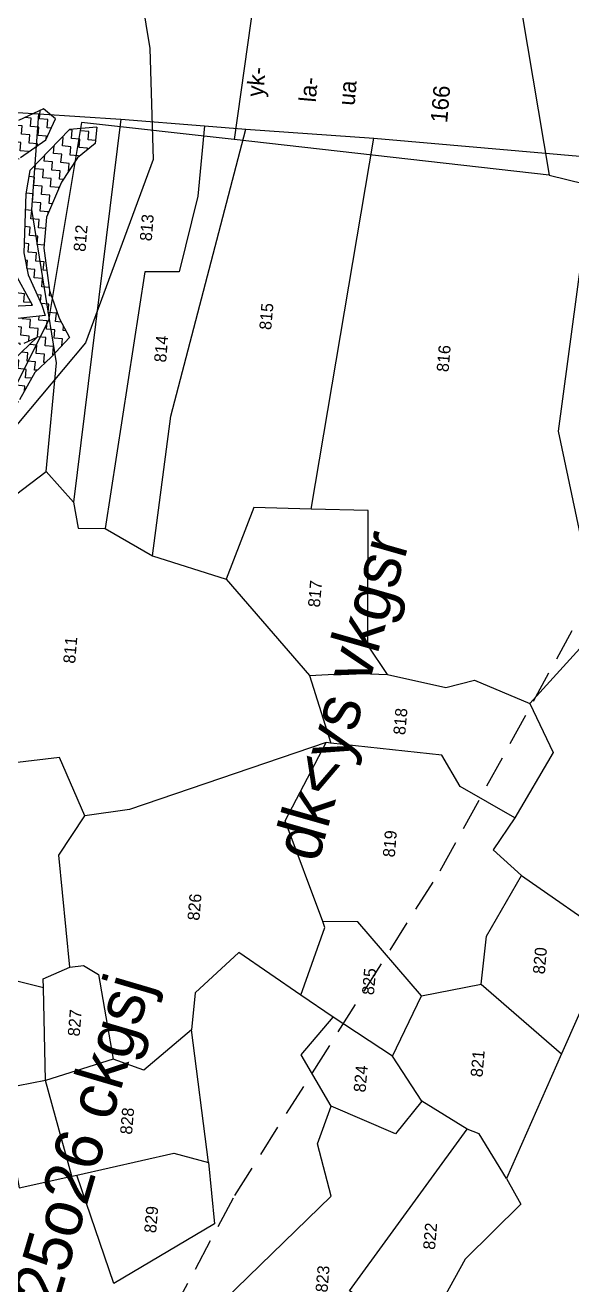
# Model space of a CAD drawing. Header units: metres. Extents: x 302481 to 307962, y 1946667 to 1951250.
# Drawn here: x 304935.7 to 305020.5, y 1948101.8 to 1948297.1 of the extents above; entities that cross this region are included whole.
import ezdxf

# ---------------------------------------------------------------- set-up
doc = ezdxf.new("R2010")
doc.units = ezdxf.units.M
doc.linetypes.add('DASHED', pattern=[0.75, 0.5, -0.25])
for name, color, linetype in [('LINE_FOOTPATH', 1, 'DASHED'), ('LINE_WATER', 4, 'Continuous'), ('POLY_HATCH', 12, 'Continuous'), ('POLY_PARCEL', 6, 'Continuous'), ('TEXT_MAPIN', 7, 'Continuous'), ('TEXT_MAPOUT', 7, 'Continuous'), ('TEXT_PARCEL', 7, 'Continuous')]:
    doc.layers.add(name, color=color, linetype=linetype)
doc.styles.add('TEXT_MAP', font='')
doc.styles.get('TEXT_MAP').set_extended_font_data('Kruti Dev 050')
pattern_1 = [(85.06051, (305267.1957, 1947216.2392), (-1.1794354, 1.4025854), [1.295823, -1.295823]), (175.06051, (305267.3073, 1947217.5302), (-1.4025854, -1.1794354), [1.295823, -1.295823])]

msp = doc.modelspace()

# ---------------------------------------------------------------- hatches: boundary and pattern name
at = {"layer": 'POLY_HATCH'}
h = msp.add_hatch(dxfattribs=at)
h.set_pattern_fill('ZIGZAG', color=256, scale=10.366583, angle=85.0605, style=0)
h.set_pattern_definition(pattern_1)
h.paths.add_polyline_path([(304922.09, 1948253.97), (304919.38, 1948250.36), (304918.03, 1948247.75), (304916.78, 1948244.33), (304916.62, 1948240.65), (304915.96, 1948236.7), (304916.44, 1948232.98), (304916.09, 1948229), (304912.22, 1948226.77), (304910.73, 1948226.25), (304910.43, 1948225.57), (304914.13, 1948223.14), (304914.27, 1948223.38), (304916.05, 1948226.16), (304919.22, 1948227.12), (304920.05, 1948227.82), (304919.25, 1948234.68), (304919.98, 1948241.25), (304921.11, 1948244.92), (304923.95, 1948249.15), (304925.97, 1948251.14), (304928.72, 1948252.6), (304933.58, 1948253.57), (304936.84, 1948253.75), (304933.9, 1948259.1), (304932.25, 1948261.4), (304931.76, 1948266.38), (304932.34, 1948273.12), (304934.96, 1948276.6), (304938.89, 1948279.35), (304940.41, 1948282.61), (304938.54, 1948284.16), (304934.67, 1948282.37), (304930.66, 1948278.3), (304929.35, 1948274.25), (304929.09, 1948271.22), (304929.14, 1948266.25), (304929.2, 1948263.2), (304931.37, 1948258.68), (304928.6, 1948256.93)])
h = msp.add_hatch(dxfattribs=at)
h.set_pattern_fill('ZIGZAG', color=256, scale=10.366583, angle=85.0605, style=0)
h.set_pattern_definition(pattern_1)
h.paths.add_polyline_path([(304932.18, 1948251.4), (304927.37, 1948247.64), (304923.05, 1948242.09), (304923.23, 1948238.7), (304923.65, 1948230.49), (304924.77, 1948228.63), (304920.54, 1948226.11), (304916.45, 1948221.61), (304919.33, 1948219.71), (304920.35, 1948221.9), (304923.22, 1948223.57), (304925.98, 1948225.9), (304926.74, 1948227.27), (304926.04, 1948232.14), (304925.55, 1948235.71), (304926.46, 1948238.84), (304927.95, 1948241.28), (304930.41, 1948245.56), (304932.74, 1948246.64), (304935.57, 1948247.84), (304937.57, 1948248.78), (304933.9, 1948245.25), (304932.35, 1948243.95), (304929.84, 1948239.03), (304929.37, 1948233.62), (304929.99, 1948225.87), (304924.7, 1948222.16), (304921.94, 1948218.07), (304921.94, 1948218), (304924.66, 1948216.2), (304926.9, 1948219.97), (304929.04, 1948221.51), (304931.23, 1948222.03), (304932.24, 1948223.81), (304932.5, 1948228.38), (304933.24, 1948233.62), (304934.85, 1948239.07), (304937.22, 1948243.31), (304939.72, 1948245.67), (304942.56, 1948248.73), (304940.96, 1948251.73), (304939.47, 1948256.02), (304938.6, 1948262.55), (304939.02, 1948267.39), (304941.35, 1948272.78), (304943.83, 1948276.58), (304946.59, 1948278.78), (304946.83, 1948281.32), (304942.58, 1948280.96), (304936.43, 1948274.6), (304935.79, 1948270.97), (304935.49, 1948261.85), (304936.15, 1948258.43), (304938.31, 1948253.75), (304938.81, 1948252.11)])

# ---------------------------------------------------------------- linework, layer by layer
at = {"layer": 'LINE_FOOTPATH', "ltscale": 10}
msp.add_lwpolyline([(304831.57, 1948033.09), (304851.7, 1948035.01), (304890.89, 1948042.14), (304933.75, 1948051.4), (304968.23, 1948115.7), (305000.09, 1948166.03), (305035.37, 1948230.23), (305055.61, 1948266.16), (305085.62, 1948296.72), (305110.95, 1948313.14), (305158.55, 1948356.23), (305205.42, 1948397.89), (305225.07, 1948417.79), (305284.32, 1948454.26)], dxfattribs=at)
at = {"layer": 'LINE_WATER'}
msp.add_lwpolyline([(304992.21, 1948592.75), (304996.57, 1948577), (305004.46, 1948552.75), (305002.5, 1948542.47), (304999.83, 1948537.49), (304997.42, 1948531.72), (304998.58, 1948520.9), (304995.07, 1948501.32), (304990.3, 1948484.21), (304981.07, 1948465.4), (304972.99, 1948447.13), (304973.74, 1948433.13), (304974.55, 1948416.93), (304970.58, 1948401.53), (304959.89, 1948379.18), (304948.42, 1948333.82), (304955.03, 1948293.53), (304955.54, 1948276.33), (304945.06, 1948247.9), (304927.72, 1948227.22), (304925.64, 1948225.69)], dxfattribs=at)
at = {"layer": 'POLY_HATCH'}
for points in [[(304934.96, 1948276.6), (304938.89, 1948279.35), (304940.41, 1948282.61), (304938.54, 1948284.16), (304934.67, 1948282.37)], [(304946.83, 1948281.32), (304942.58, 1948280.96), (304936.43, 1948274.6), (304935.79, 1948270.97), (304935.49, 1948261.85), (304936.15, 1948258.43), (304938.31, 1948253.75), (304938.81, 1948252.11), (304932.18, 1948251.4)], [(304946.83, 1948281.32), (304946.59, 1948278.78), (304943.83, 1948276.58), (304941.35, 1948272.78), (304939.02, 1948267.39), (304938.6, 1948262.55), (304939.47, 1948256.02), (304940.96, 1948251.73), (304942.56, 1948248.73), (304939.72, 1948245.67), (304937.22, 1948243.31), (304934.85, 1948239.07)], [(304933.58, 1948253.57), (304936.84, 1948253.75), (304933.9, 1948259.1)], [(304935.57, 1948247.84), (304937.57, 1948248.78), (304933.9, 1948245.25)]]:
    msp.add_lwpolyline(points, dxfattribs=at)
at = {"layer": 'POLY_PARCEL'}
for points in [[(305016.17, 1948334.27), (305011.92, 1948304.03), (305017, 1948273.91)], [(304973.82, 1948319.82), (304968.1, 1948279.39)], [(304896.64, 1948285.97), (304937.84, 1948283.42)], [(304968.1, 1948279.39), (304944.47, 1948282.04), (304939.31, 1948251.34), (304929.5, 1948231.86)], [(304938.99, 1948227.93), (304940.56, 1948244.77), (304936.76, 1948268.57), (304937.84, 1948283.42)], [(304937.84, 1948283.42), (304950.56, 1948282.59)], [(304950.56, 1948282.59), (304943.2, 1948223.19)], [(304950.56, 1948282.59), (304963.51, 1948281.54)], [(304963.51, 1948281.54), (304962.51, 1948270.63), (304959.58, 1948258.89), (304954.27, 1948258.91), (304948.1, 1948219.1)], [(304955.48, 1948214.84), (304958.28, 1948236.51), (304969.92, 1948281.02)], [(304963.51, 1948281.54), (304969.92, 1948281.02)], [(304969.92, 1948281.02), (304989.79, 1948279.64)], [(305017, 1948273.91), (304968.1, 1948279.39)], [(304980.06, 1948222.12), (304989.79, 1948279.64)], [(304989.79, 1948279.64), (305024.13, 1948276.64)], [(305013.99, 1948191.96), (305024.82, 1948203.89), (305018.4, 1948234.17), (305024.13, 1948276.64)], [(305017, 1948273.91), (305025.18, 1948271.85)], [(304929.59, 1948215.62), (304931.76, 1948222.53), (304938.99, 1948227.93)], [(304938.99, 1948227.93), (304943.2, 1948223.19)], [(304943.2, 1948223.19), (304943.92, 1948219.15), (304948.1, 1948219.1)], [(304980.06, 1948222.12), (304971.15, 1948222.33), (304966.89, 1948211.23)], [(304991.88, 1948196.45), (304988.83, 1948201.03), (304988.93, 1948221.91), (304980.06, 1948222.12)], [(304948.1, 1948219.1), (304955.48, 1948214.84)], [(304955.48, 1948214.84), (304966.89, 1948211.23)], [(304966.89, 1948211.23), (304979.78, 1948196.32)], [(304979.78, 1948196.32), (304986.58, 1948196.66), (304991.88, 1948196.45)], [(304979.78, 1948196.32), (304983.14, 1948185.83)], [(304991.88, 1948196.45), (305000.97, 1948194.44), (305005.37, 1948195.57), (305013.99, 1948191.96)], [(305013.99, 1948191.96), (305017.6, 1948184.36), (305011.63, 1948174.24)], [(304982.4, 1948185.9), (304951.89, 1948175.52), (304944.98, 1948174.56)], [(304981.87, 1948158.15), (304976.01, 1948173.77), (304982.4, 1948185.9)], [(304983.14, 1948185.83), (304982.4, 1948185.9)], [(305011.63, 1948174.24), (305003.19, 1948179.1), (305000.33, 1948183.96), (304983.14, 1948185.83)], [(304944.98, 1948174.56), (304941.01, 1948183.6), (304918.79, 1948180.95)], [(304942.62, 1948151.09), (304940.94, 1948168.45), (304944.98, 1948174.56)], [(305011.63, 1948174.24), (305008.3, 1948169.26), (305012.66, 1948165.3)], [(305006.43, 1948148.43), (305007.25, 1948155.87), (305012.66, 1948165.3)], [(305012.66, 1948165.3), (305026.81, 1948155.45), (305018.91, 1948137.63)], [(304978.47, 1948146.76), (304982.2, 1948157.25), (304981.87, 1948158.15)], [(304997.19, 1948146.63), (304987.28, 1948158.09), (304981.87, 1948158.15)], [(304978.47, 1948146.76), (304968.85, 1948153.34), (304962.05, 1948147.12), (304961.51, 1948141.39)], [(304938.53, 1948147.89), (304918.87, 1948152.81), (304914.53, 1948148.35)], [(304938.53, 1948147.89), (304938.5, 1948149.26), (304942.62, 1948151.09)], [(304942.62, 1948151.09), (304944.75, 1948151.34), (304947.08, 1948149.92), (304949.35, 1948136.81)], [(304938.85, 1948133.51), (304938.53, 1948147.89)], [(304997.19, 1948146.63), (305006.43, 1948148.43)], [(305006.43, 1948148.43), (305018.91, 1948137.63)], [(304983.49, 1948143.33), (304978.47, 1948146.76)], [(304992.66, 1948137.27), (304997.19, 1948146.63)], [(304983.16, 1948129.54), (304978.52, 1948137.49), (304983.49, 1948143.33)], [(304992.66, 1948137.27), (304983.49, 1948143.33)], [(304961.51, 1948141.39), (304954.12, 1948135.13), (304949.35, 1948136.81)], [(304964.14, 1948120.79), (304961.51, 1948141.39)], [(304938.85, 1948133.51), (304934.63, 1948132.69), (304930.4, 1948137.32), (304925.37, 1948139.45), (304914.57, 1948138.18)], [(305018.91, 1948137.63), (305010.35, 1948118.33)], [(304949.35, 1948136.81), (304938.85, 1948133.51)], [(304997.25, 1948130.28), (304992.66, 1948137.27)], [(304942.93, 1948118.65), (304938.85, 1948133.51)], [(304955.44, 1948081.9), (304959.29, 1948092.35), (304983.17, 1948115.58), (304981.07, 1948123.71), (304983.16, 1948129.54)], [(304997.25, 1948130.28), (304993.13, 1948125.23), (304983.16, 1948129.54)], [(305004.24, 1948125.95), (304997.25, 1948130.28)], [(304955.99, 1948073.4), (304978.5, 1948093.5), (304990.17, 1948098.25), (304986.02, 1948100.92), (305004.24, 1948125.95)], [(305010.35, 1948118.33), (305006.11, 1948125.23), (305004.24, 1948125.95)], [(304882.7, 1948095.05), (304919.24, 1948103), (304922.79, 1948103.65), (304926.48, 1948106.86), (304926.58, 1948109.27), (304924.14, 1948123.53), (304933.41, 1948124.28), (304934.8, 1948116.87), (304942.93, 1948118.65)], [(304943.7, 1948118.82), (304958.78, 1948122.25), (304964.14, 1948120.79)], [(304964.14, 1948120.79), (304965.09, 1948111.26), (304949.46, 1948102.02), (304943.7, 1948118.82)], [(304942.93, 1948118.65), (304943.7, 1948118.82)], [(305010.35, 1948118.33), (305012.57, 1948114.35), (305003.97, 1948105.83), (304998.41, 1948095.78), (304996.57, 1948094.47), (304994.14, 1948093.48), (304983.88, 1948084.26), (304979.9, 1948075.55), (304979.93, 1948070.64), (304973.57, 1948063.61), (304969.86, 1948064.14), (304967.6, 1948061.88), (304956.41, 1948068.98)]]:
    msp.add_lwpolyline(points, dxfattribs=at)

# ---------------------------------------------------------------- texts
at = {"layer": 'TEXT_MAPIN', "style": 'TEXT_MAP'}
for s, rotation, p in [('dk<ys vkgsr', 74.0711, (304981.08, 1948167.1)), ('l-ua-25o26 ckgsj', 73.5973, (304935.02, 1948079.23))]:
    msp.add_text(s, height=7.3609, rotation=rotation, dxfattribs=at).set_placement(p)
at = {"layer": 'TEXT_MAPOUT', "style": 'TEXT_MAP'}
for s, p in [('yk-', (304972.63, 1948285.94)), ('la-', (304980.77, 1948285.12)), ('ua', (304986.79, 1948284.6)), ('166', (305001.15, 1948281.92))]:
    msp.add_text(s, height=2.592, rotation=85.0605, dxfattribs=at).set_placement(p)
at = {"layer": 'TEXT_PARCEL', "style": 'TEXT_MAP'}
for s, p in [('813', (304955.32, 1948263.6)), ('812', (304945.05, 1948261.96)), ('815', (304973.86, 1948249.83)), ('814', (304957.55, 1948244.79)), ('816', (305001.36, 1948243.31)), ('817', (304981.41, 1948206.82)), ('811', (304943.45, 1948198.1)), ('818', (304994.65, 1948187.03)), ('819', (304993.02, 1948168.06)), ('826', (304962.72, 1948158.25)), ('820', (305016.29, 1948149.94)), ('825', (304989.79, 1948146.7)), ('827', (304944.15, 1948140.29)), ('821', (305006.63, 1948133.97)), ('824', (304988.49, 1948131.62)), ('828', (304952.27, 1948125.08)), ('829', (304956.01, 1948109.8)), ('822', (304999.26, 1948107.21)), ('823', (304982.58, 1948100.59))]:
    msp.add_text(s, height=1.866, rotation=85.0605, dxfattribs=at).set_placement(p)

doc.saveas('drawing.dxf')
